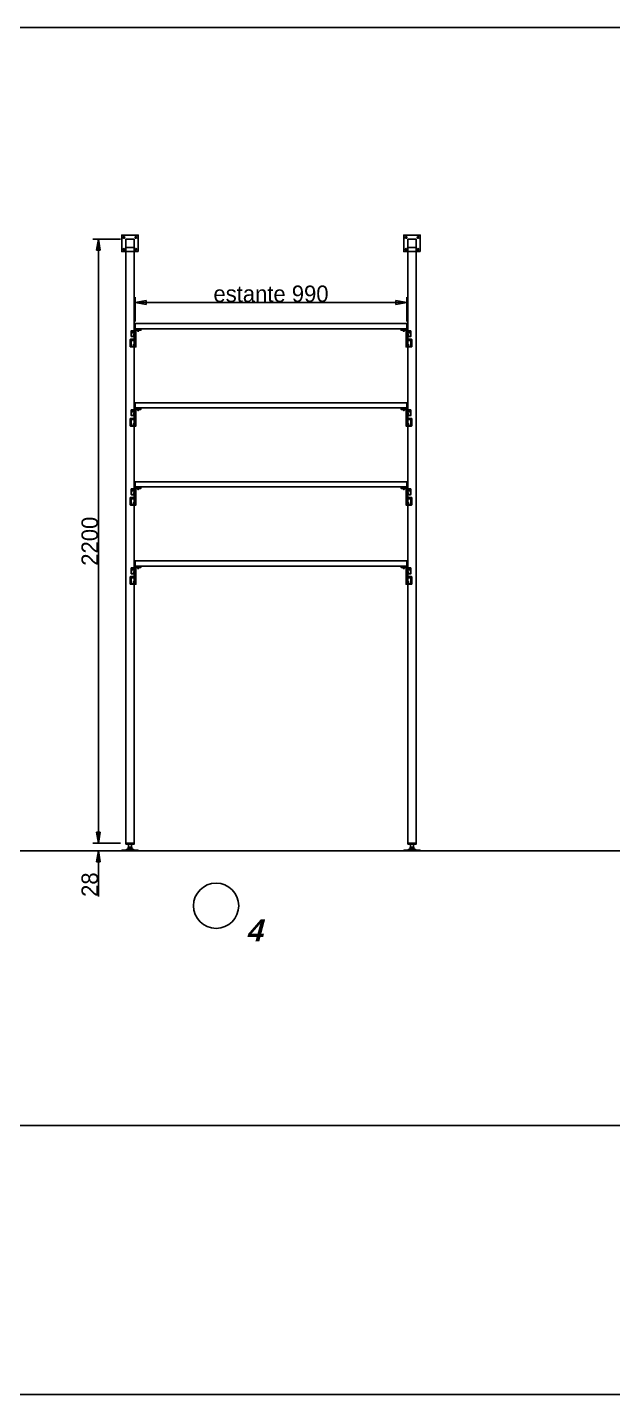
# Paper-space layout 'Jordi B.' of a CAD drawing. Header units: millimetres. Extents: x 23627 to 226976, y -18096 to 223844.
# Drawn here: x 169167 to 171300, y 111496 to 116477 of the extents above; entities that cross this region are included whole.
import ezdxf

# ---------------------------------------------------------------- set-up
doc = ezdxf.new("R2010")
doc.units = ezdxf.units.MM
doc.header["$PDMODE"] = 35
doc.header["$PDSIZE"] = 5
for name, color, linetype in [('Cotas bloques dinámicos PM espacio', 140, 'Continuous'), ('Linea Capa Color 0000 JB', 7, 'Continuous'), ('Linea Capa Color 0140 Blau Vidre JB', 140, 'Continuous'), ('Linea Capa Color 0202 Lila Parets JB', 202, 'Continuous')]:
    doc.layers.add(name, color=color, linetype=linetype)
doc.styles.add('Jordi Ava', font='Avant Garde MEdium BT.ttf')
doc.styles.add('Stylus BT JB', font='stylu.ttf', dxfattribs={"oblique": 15})
doc.dimstyles.new('Jordi Ava 2015', dxfattribs={"dimtxt": 60, "dimasz": 40, "dimexe": 20, "dimexo": 20, "dimgap": 0.09, "dimtad": 1, "dimdec": 0, "dimzin": 0, "dimdsep": 46, "dimtxsty": 'Jordi Ava', "dimblk": 'CLOSED', "dimcen": 1.5, "dimclrd": 7, "dimclre": 7, "dimclrt": 256, "dimadec": 0, "dimazin": 0, "dimtfac": 0.05, "dimtdec": 0, "dimtofl": 0, "dimtmove": 0, "dimatfit": 3, "dimldrblk": 'CLOSED', "dimfxl": 90, "dimtolj": 1, "dimtzin": 0, "dimlwd": -1, "dimlwe": -1, "dimarcsym": 0})

# ---------------------------------------------------------------- blocks, each defined once
blk = doc.blocks.new('_Closed')
at = {"color": 0, "linetype": 'ByBlock', "lineweight": -2}
for p, q in [((-1, 0.17), (0, 0)), ((-1, 0.17), (-1, -0.17)), ((0, 0), (-1, -0.17)), ((0, 0), (-1, 0))]:
    blk.add_line(p, q, dxfattribs=at)
blk = doc.blocks.new('*D3343')
at = {"layer": 'Cotas bloques dinámicos PM espacio', "color": 7, "ltscale": 10, "transparency": 16777216}
for p, q in [((19, 1928.7), (19, 2017.6)), ((59, 1997.6), (969, 1997.6)), ((1009, 1928.7), (1009, 2017.6))]:
    blk.add_line(p, q, dxfattribs=at)
at = {"layer": 'Defpoints', "color": 0, "ltscale": 10, "transparency": 16777216}
for p in [(1009, 1997.6), (19, 1908.7), (1009, 1908.7)]:
    blk.add_point(p, dxfattribs=at)
at = {"layer": 'Cotas bloques dinámicos PM espacio', "color": 7, "ltscale": 10, "transparency": 16777216, "xscale": 40, "yscale": 40, "zscale": 40, "rotation": 180}
blk.add_blockref('_Closed', (19, 1997.6), dxfattribs=at)
at = {"layer": 'Cotas bloques dinámicos PM espacio', "color": 7, "ltscale": 10, "transparency": 16777216, "xscale": 40, "yscale": 40, "zscale": 40}
blk.add_blockref('_Closed', (1009, 1997.6), dxfattribs=at)
at = {"layer": 'Cotas bloques dinámicos PM espacio', "ltscale": 10, "transparency": 16777216, "insert": (514, 2028.9), "char_height": 60, "attachment_point": 5, "style": 'Jordi Ava'}
blk.add_mtext('\\A1;estante 990', dxfattribs=at)
blk = doc.blocks.new('PM202307281056')
at = {"layer": 'Linea Capa Color 0140 Blau Vidre JB', "ltscale": 10}
blk.add_lwpolyline([(4.9, 3), (-4.9, 3), (-4.9, 0), (-2.2, 0), (-2.2, -3.3, 1.39975), (2.3, -3.3), (2.3, 0), (4.9, 0)], format="xyb", close=True, dxfattribs=at)
blk.add_arc((0, 5.5), 5.5, 207.0463, 332.9537, dxfattribs=at)
blk = doc.blocks.new('*D3344')
at = {"layer": 'Cotas bloques dinámicos PM espacio', "color": 7, "ltscale": 10, "transparency": 16777216}
for p, q in [((-35, 2228), (-135, 2228)), ((-115, 68), (-115, 2188)), ((-35, 28), (-135, 28))]:
    blk.add_line(p, q, dxfattribs=at)
at = {"layer": 'Defpoints', "color": 0, "ltscale": 10, "transparency": 16777216}
for p in [(-115, 2228), (-15, 2228), (-15, 28)]:
    blk.add_point(p, dxfattribs=at)
at = {"layer": 'Cotas bloques dinámicos PM espacio', "color": 7, "ltscale": 10, "transparency": 16777216, "xscale": 40, "yscale": 40, "zscale": 40}
for p, rotation in [((-115, 2228), 90), ((-115, 28), 270)]:
    blk.add_blockref('_Closed', p, dxfattribs=dict(at, rotation=rotation))
at = {"layer": 'Cotas bloques dinámicos PM espacio', "ltscale": 10, "transparency": 16777216, "insert": (-146.2, 1128), "char_height": 60, "attachment_point": 5, "rotation": 90, "style": 'Jordi Ava'}
blk.add_mtext('\\A1;2200', dxfattribs=at)
blk = doc.blocks.new('*D3345')
at = {"layer": 'Cotas bloques dinámicos PM espacio', "color": 7, "ltscale": 10, "transparency": 16777216}
for p, q in [((-115, 68), (-115, 108)), ((-35, 28), (-135, 28)), ((-50, 0), (-135, 0)), ((-115, -40), (-115, -166.1))]:
    blk.add_line(p, q, dxfattribs=at)
at = {"layer": 'Defpoints', "color": 0, "ltscale": 10, "transparency": 16777216}
for p in [(-15, 28), (-115, 0), (-30, 0)]:
    blk.add_point(p, dxfattribs=at)
at = {"layer": 'Cotas bloques dinámicos PM espacio', "color": 7, "ltscale": 10, "transparency": 16777216, "xscale": 40, "yscale": 40, "zscale": 40}
for p, rotation in [((-115, 28), 270), ((-115, 0), 90)]:
    blk.add_blockref('_Closed', p, dxfattribs=dict(at, rotation=rotation))
at = {"layer": 'Cotas bloques dinámicos PM espacio', "ltscale": 10, "transparency": 16777216, "insert": (-146.2, -123.1), "char_height": 60, "attachment_point": 5, "rotation": 90, "style": 'Jordi Ava'}
blk.add_mtext('\\A1;28', dxfattribs=at)
blk = doc.blocks.new('*U784')
at = {"layer": 'Linea Capa Color 0202 Lila Parets JB', "ltscale": 10}
for p, q in [((64496.7, 3000), (0, 3000)), ((64496.7, 0), (700, 0))]:
    blk.add_line(p, q, dxfattribs=at)
blk = doc.blocks.new('*U3342')
at = {"layer": 'Cotas bloques dinámicos PM espacio', "ltscale": 10}
blk.add_circle((314, -200), 82.4, dxfattribs=at)
at = {"layer": 'Linea Capa Color 0000 JB', "ltscale": 10}
for p, q in [((30, 1898.7), (30, 1896.4)), ((997.9, 1898.7), (997.9, 1896.4)), ((30, 1610.6), (30, 1608.4)), ((997.9, 1610.6), (997.9, 1608.4)), ((30, 1322.6), (30, 1320.3)), ((997.9, 1322.6), (997.9, 1320.3)), ((30, 1034.5), (30, 1032.3)), ((997.9, 1034.5), (997.9, 1032.3))]:
    blk.add_line(p, q, dxfattribs=at)
for points in [[(30, 2183), (-30, 2183), (-30, 2243), (30, 2243)], [(1057.9, 2183), (997.9, 2183), (997.9, 2243), (1057.9, 2243)], [(-15, 2228), (15, 2228), (15, 28), (-15, 28)], [(15, 2198), (-15, 2198), (-15, 2228), (15, 2228)], [(1012.9, 2228), (1042.9, 2228), (1042.9, 28), (1012.9, 28)], [(1042.9, 2198), (1012.9, 2198), (1012.9, 2228), (1042.9, 2228)], [(-30, 0), (30, 0), (30, 2.5), (-30, 2.5)], [(-15, 24), (15, 24), (15, 28), (-15, 28)], [(7, 9), (-7, 9), (-15, 2.5), (15, 2.5)], [(-7, 9), (7, 9), (7, 13), (-7, 13)], [(5, 13), (5, 24), (-5, 24), (-5, 13)], [(997.9, 0), (1057.9, 0), (1057.9, 2.5), (997.9, 2.5)], [(1012.9, 24), (1042.9, 24), (1042.9, 28), (1012.9, 28)], [(1034.9, 9), (1020.9, 9), (1012.9, 2.5), (1042.9, 2.5)], [(1020.9, 9), (1034.9, 9), (1034.9, 13), (1020.9, 13)], [(1032.9, 13), (1032.9, 24), (1022.9, 24), (1022.9, 13)]]:
    blk.add_lwpolyline(points, close=True, dxfattribs=at)
for points in [[(19, 1893.8, -0.02839), (19, 1894.4), (19, 1894.9), (5.4, 1894.9, 0.41743), (4, 1893.4), (4, 1875, 0.410045), (5.5, 1873.4, 0.007888), (11.1, 1873.4, 0.383491), (12.6, 1874.8), (13.3, 1881.4), (15, 1881.4), (15, 1863.6), (19, 1863.6)], [(19, 1835.7), (19, 1893.8, -0.428586), (24, 1898.7), (40, 1898.7), (40, 1896.4), (24, 1896.4, 0.414041), (21.5, 1893.8), (21.5, 1835.7)], [(1009, 1835.7), (1009, 1893.8, 0.428586), (1004, 1898.7), (987.9, 1898.7), (987.9, 1896.4), (1004, 1896.4, -0.414041), (1006.4, 1893.8), (1006.4, 1835.7)], [(1009, 1893.8, 0.02839), (1009, 1894.4), (1009, 1894.9), (1022.5, 1894.9, -0.41743), (1023.9, 1893.4), (1024, 1875, -0.410045), (1022.5, 1873.4, -0.007888), (1016.9, 1873.4, -0.383491), (1015.4, 1874.8), (1014.7, 1881.4), (1012.9, 1881.4), (1012.9, 1863.6), (1009, 1863.6)], [(19, 1863.6), (2.4, 1863.6, 0.419238), (0.4, 1861.5), (0.4, 1837.4, 0.381921), (2.4, 1835.7), (19, 1835.7)], [(19, 1863.6), (15, 1863.6), (15, 1858.9), (5.4, 1858.9, 0.41743), (4, 1857.4), (4, 1838.9, 0.410045), (5.5, 1837.4, 0.007888), (11.1, 1837.4, 0.383491), (12.6, 1838.8), (13.3, 1845.4), (15, 1845.4), (15, 1837.4), (19, 1837.4)], [(1009, 1863.6), (1012.9, 1863.6), (1012.9, 1858.9), (1022.5, 1858.9, -0.41743), (1023.9, 1857.4), (1024, 1838.9, -0.410045), (1022.5, 1837.4, -0.007888), (1016.9, 1837.4, -0.383491), (1015.4, 1838.8), (1014.7, 1845.4), (1012.9, 1845.4), (1012.9, 1837.4), (1009, 1837.4)], [(1009, 1863.6), (1025.5, 1863.6, -0.419238), (1027.5, 1861.5), (1027.5, 1837.4, -0.381921), (1025.5, 1835.7), (1009, 1835.7)], [(19, 1605.8, -0.02839), (19, 1606.4), (19, 1606.9), (5.4, 1606.9, 0.41743), (4, 1605.4), (4, 1586.9, 0.410045), (5.5, 1585.4, 0.007888), (11.1, 1585.4, 0.383491), (12.6, 1586.8), (13.3, 1593.4), (15, 1593.4), (15, 1575.5), (19, 1575.5)], [(19, 1547.6), (19, 1605.8, -0.428586), (24, 1610.6), (40, 1610.6), (40, 1608.4), (24, 1608.4, 0.414041), (21.5, 1605.8), (21.5, 1547.6)], [(1009, 1547.6), (1009, 1605.8, 0.428586), (1004, 1610.6), (987.9, 1610.6), (987.9, 1608.4), (1004, 1608.4, -0.414041), (1006.4, 1605.8), (1006.4, 1547.6)], [(1009, 1605.8, 0.02839), (1009, 1606.4), (1009, 1606.9), (1022.5, 1606.9, -0.41743), (1023.9, 1605.4), (1024, 1586.9, -0.410045), (1022.5, 1585.4, -0.007888), (1016.9, 1585.4, -0.383491), (1015.4, 1586.8), (1014.7, 1593.4), (1012.9, 1593.4), (1012.9, 1575.5), (1009, 1575.5)], [(19, 1575.5), (2.4, 1575.5, 0.419238), (0.4, 1573.5), (0.4, 1549.4, 0.381921), (2.4, 1547.6), (19, 1547.6)], [(19, 1575.5), (15, 1575.5), (15, 1570.9), (5.4, 1570.9, 0.41743), (4, 1569.4), (4, 1550.9, 0.410045), (5.5, 1549.4, 0.007888), (11.1, 1549.4, 0.383491), (12.6, 1550.8), (13.3, 1557.4), (15, 1557.4), (15, 1549.4), (19, 1549.4)], [(1009, 1575.5), (1012.9, 1575.5), (1012.9, 1570.9), (1022.5, 1570.9, -0.41743), (1023.9, 1569.4), (1024, 1550.9, -0.410045), (1022.5, 1549.4, -0.007888), (1016.9, 1549.4, -0.383491), (1015.4, 1550.8), (1014.7, 1557.4), (1012.9, 1557.4), (1012.9, 1549.4), (1009, 1549.4)], [(1009, 1575.5), (1025.5, 1575.5, -0.419238), (1027.5, 1573.5), (1027.5, 1549.4, -0.381921), (1025.5, 1547.6), (1009, 1547.6)], [(19, 1317.8, -0.02839), (19, 1318.3), (19, 1318.9), (5.4, 1318.9, 0.41743), (4, 1317.4), (4, 1298.9, 0.410045), (5.5, 1297.4, 0.007888), (11.1, 1297.4, 0.383491), (12.6, 1298.8), (13.3, 1305.4), (15, 1305.4), (15, 1287.5), (19, 1287.5)], [(19, 1259.6), (19, 1317.8, -0.428586), (24, 1322.6), (40, 1322.6), (40, 1320.3), (24, 1320.3, 0.414041), (21.5, 1317.8), (21.5, 1259.6)], [(1009, 1259.6), (1009, 1317.8, 0.428586), (1004, 1322.6), (987.9, 1322.6), (987.9, 1320.3), (1004, 1320.3, -0.414041), (1006.4, 1317.8), (1006.4, 1259.6)], [(1009, 1317.8, 0.02839), (1009, 1318.3), (1009, 1318.9), (1022.5, 1318.9, -0.41743), (1023.9, 1317.4), (1024, 1298.9, -0.410045), (1022.5, 1297.4, -0.007888), (1016.9, 1297.4, -0.383491), (1015.4, 1298.8), (1014.7, 1305.4), (1012.9, 1305.4), (1012.9, 1287.5), (1009, 1287.5)], [(19, 1287.5), (2.4, 1287.5, 0.419238), (0.4, 1285.4), (0.4, 1261.4, 0.381921), (2.4, 1259.6), (19, 1259.6)], [(19, 1287.5), (15, 1287.5), (15, 1282.9), (5.4, 1282.9, 0.41743), (4, 1281.4), (4, 1262.9, 0.410045), (5.5, 1261.4, 0.007888), (11.1, 1261.4, 0.383491), (12.6, 1262.7), (13.3, 1269.4), (15, 1269.4), (15, 1261.4), (19, 1261.4)], [(1009, 1287.5), (1012.9, 1287.5), (1012.9, 1282.9), (1022.5, 1282.9, -0.41743), (1023.9, 1281.4), (1024, 1262.9, -0.410045), (1022.5, 1261.4, -0.007888), (1016.9, 1261.4, -0.383491), (1015.4, 1262.7), (1014.7, 1269.4), (1012.9, 1269.4), (1012.9, 1261.4), (1009, 1261.4)], [(1009, 1287.5), (1025.5, 1287.5, -0.419238), (1027.5, 1285.4), (1027.5, 1261.4, -0.381921), (1025.5, 1259.6), (1009, 1259.6)], [(19, 999.4), (2.4, 999.4, 0.419238), (0.4, 997.4), (0.4, 973.3, 0.381921), (2.4, 971.5), (19, 971.5)], [(19, 1029.7, -0.02839), (19, 1030.3), (19, 1030.8), (5.4, 1030.8, 0.41743), (4, 1029.3), (4, 1010.8, 0.410045), (5.5, 1009.3, 0.007888), (11.1, 1009.3, 0.383491), (12.6, 1010.7), (13.3, 1017.3), (15, 1017.3), (15, 999.4), (19, 999.4)], [(19, 999.4), (15, 999.4), (15, 994.8), (5.4, 994.8, 0.41743), (4, 993.3), (4, 974.8, 0.410045), (5.5, 973.3, 0.007888), (11.1, 973.3, 0.383491), (12.6, 974.7), (13.3, 981.3), (15, 981.3), (15, 973.3), (19, 973.3)], [(19, 971.5), (19, 1029.7, -0.428586), (24, 1034.5), (40, 1034.5), (40, 1032.3), (24, 1032.3, 0.414041), (21.5, 1029.7), (21.5, 971.5)], [(1009, 971.5), (1009, 1029.7, 0.428586), (1004, 1034.5), (987.9, 1034.5), (987.9, 1032.3), (1004, 1032.3, -0.414041), (1006.4, 1029.7), (1006.4, 971.5)], [(1009, 1029.7, 0.02839), (1009, 1030.3), (1009, 1030.8), (1022.5, 1030.8, -0.41743), (1023.9, 1029.3), (1024, 1010.8, -0.410045), (1022.5, 1009.3, -0.007888), (1016.9, 1009.3, -0.383491), (1015.4, 1010.7), (1014.7, 1017.3), (1012.9, 1017.3), (1012.9, 999.4), (1009, 999.4)], [(1009, 999.4), (1012.9, 999.4), (1012.9, 994.8), (1022.5, 994.8, -0.41743), (1023.9, 993.3), (1024, 974.8, -0.410045), (1022.5, 973.3, -0.007888), (1016.9, 973.3, -0.383491), (1015.4, 974.7), (1014.7, 981.3), (1012.9, 981.3), (1012.9, 973.3), (1009, 973.3)], [(1009, 999.4), (1025.5, 999.4, -0.419238), (1027.5, 997.4), (1027.5, 973.3, -0.381921), (1025.5, 971.5), (1009, 971.5)]]:
    blk.add_lwpolyline(points, format="xyb", close=True, dxfattribs=at)
at = {"layer": 'Linea Capa Color 0000 JB', "ltscale": 50}
for points in [[(19, 1901.7), (1009, 1901.7), (1009, 1920.7), (19, 1920.7)], [(19, 1613.6), (1009, 1613.6), (1009, 1632.6), (19, 1632.6)], [(19, 1325.6), (1009, 1325.6), (1009, 1344.6), (19, 1344.6)], [(19, 1037.6), (1009, 1037.6), (1009, 1056.6), (19, 1056.6)]]:
    blk.add_lwpolyline(points, close=True, dxfattribs=at)
at = {"layer": 'Linea Capa Color 0000 JB', "ltscale": 10}
for centre, radius in [((-21.6, 2234.6), 3), ((-21.6, 2191.4), 3), ((21.6, 2234.6), 3), ((21.6, 2191.4), 3), ((1006.3, 2234.6), 3), ((1006.3, 2191.4), 3), ((1049.6, 2234.6), 3), ((1049.6, 2191.4), 3), ((9.9, 1889.1), 2.26), ((1018, 1889.1), 2.26), ((9.9, 1601.1), 2.26), ((1018, 1601.1), 2.26), ((9.9, 1313), 2.26), ((1018, 1313), 2.26), ((9.9, 1025), 2.26), ((1018, 1025), 2.26)]:
    blk.add_circle(centre, radius, dxfattribs=at)
at = {"layer": 'Linea Capa Color 0202 Lila Parets JB', "ltscale": 50}
blk.add_line((0, 0), (1027.9, 0), dxfattribs=at)
at = {"layer": 'Linea Capa Color 0000 JB', "ltscale": 50}
for p in [(30, 1898.7), (30, 1610.6), (30, 1322.6), (30, 1034.5)]:
    blk.add_blockref('PM202307281056', p, dxfattribs=at)
at = {"layer": 'Linea Capa Color 0000 JB', "ltscale": 50, "xscale": -1}
for p in [(997.9, 1898.7), (997.9, 1610.6), (997.9, 1322.6), (997.9, 1034.5)]:
    blk.add_blockref('PM202307281056', p, dxfattribs=at)
at = {"layer": 'Cotas bloques dinámicos PM espacio', "ltscale": 10, "insert": (422.1, -250), "char_height": 80, "width": 102.993, "attachment_point": 1, "style": 'Stylus BT JB'}
blk.add_mtext('{\\fStylus BT|b1|i0|c0|p34;4}', dxfattribs=at)
at = {"layer": 'Cotas bloques dinámicos PM espacio', "ltscale": 10}
for base, p2, picture, middle in [((-115, 2228), (-15, 2228), '*D3344', (-146.2, 1128)), ((-115, 0), (-30, 0), '*D3345', (-146.2, -123.1))]:
    dim = blk.add_linear_dim(base=base, p1=(-15, 28), p2=p2, angle=90, dimstyle='Jordi Ava 2015', dxfattribs=at)
    dim.commit()
    dim.dimension.update_dxf_attribs({"geometry": picture, "text_midpoint": middle})
dim = blk.add_linear_dim(base=(1009, 1997.6), p1=(19, 1908.7), p2=(1009, 1908.7), text='estante <>', dimstyle='Jordi Ava 2015', dxfattribs=at)
dim.commit()
dim.dimension.update_dxf_attribs({"geometry": '*D3343', "text_midpoint": (514, 2028.9)})

psp = doc.layouts.new('Jordi B.')

# ---------------------------------------------------------------- linework, layer by layer
at = {"layer": 'Linea Capa Color 0202 Lila Parets JB', "ltscale": 10}
for p, q in [((224964.7, 112476.8), (160468, 112476.8)), ((226975.8, 111495.8), (162479.1, 111495.8))]:
    psp.add_line(p, q, dxfattribs=at)

# ---------------------------------------------------------------- block references
at = {"layer": 'Linea Capa Color 0000 JB'}
for name, p in [('*U784', (160468, 113476.8)), ('*U3342', (169540.6, 113476.8))]:
    psp.add_blockref(name, p, dxfattribs=at)

doc.saveas('drawing.dxf')
